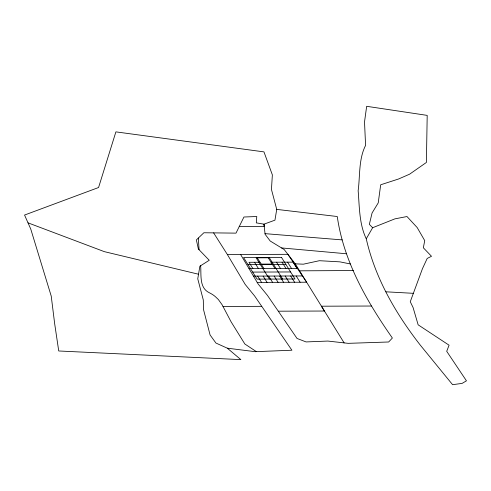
<?xml version="1.0" encoding="UTF-8"?>
<svg xmlns="http://www.w3.org/2000/svg" width="491" height="491" viewBox="0 0 491 491"><rect width="100%" height="100%" fill="white"/><g stroke="black" fill="none" stroke-linecap="round" stroke-linejoin="round"><path stroke-width="0.74" d="M276.734 209.393L274.948 220.164L263.98 224.16L256.308 222.871L256.768 216.513L243.941 217.01L235.999 233.133L203.857 232.759L196.375 239.927L198.382 249.023L209.24 260.273L199.88 266.214L197.756 278.82L203.292 299.958L203.538 309.649L210.087 334.979L215.936 343.049L227.321 348.187L240.866 359.621L58.73 350.979L54.648 323.563L51.23 296.104L30.73 228.972L24.55 215.052L98.568 187.519L115.894 131.87L263.962 151.885L272.358 174.882L271.455 189.458L276.734 209.393L337.268 216.519C343.614 261.243 366.863 301.56 392.377 338.035L388.639 341.988L348.174 343.344L327.859 341.061L306.053 341.926L297.03 338.452L267.435 295.392L258.149 284.007L240.602 254.485M366.261 238.792L372.638 227.726L394.905 218.857L406.984 216.537L417.197 227.579L424.733 240.627L423.334 247.777L431.503 256.284L427.201 258.432L422.456 268.687L410.261 301.738L413.066 307.483L418.148 324.827L449.087 345.204L446.706 351.31L466.45 380.826L462.123 383.385L452.598 384.692L420.394 345.253C395.807 313.731 375.118 278.096 366.261 238.792C359.154 224.013 359.486 206.76 358.148 190.698C360.167 175.637 358.528 159.323 365.58 145.391L364.518 121.952L366.66 106.308L427.201 115.385L426.391 162.453L409.604 174.182L398.594 178.982L380.691 184.782L378.23 202.887L372.074 212.984L369.349 224.35L372.638 227.726M239.246 226.554L264.219 226.351L263.98 224.16L265.085 234.25L270.222 241.026L284.185 249.545L295.275 263.845L324.434 311.03L278.299 311.196M299.59 270.829L353.385 270.541M213.616 232.875L227.37 254.528L287.886 254.32L306.63 282.221L257.161 282.399M260.015 262.262L248.992 262.298L252.914 268.577M271.032 262.225L293.072 262.145L296.994 268.417M261.163 264.103L272.186 264.066M247.967 264.557L285.891 264.422M248.974 268.589L297.362 268.417M252.675 272.088L290.598 271.953M253.442 276.12L302.419 275.948M223.031 306.464L261.734 306.329M371.423 306.028L321.452 306.206L344.123 342.89M295.275 263.845L303.352 264.189L319.389 260.703L339.895 261.856L350.359 263.962M385.883 291.807L413.391 293.323M265.017 233.648L342.178 239.896M281.558 247.937L346.523 253.773M227.321 348.187L255.228 351.685L291.906 350.224L254.608 295.969L245.193 284.424L227.37 254.528M198.53 274.23L104.374 251.656L28.012 222.846M256.376 351.636L244.837 343.995L231.101 321.838L222.092 304.745L218.366 299.528L215.5 296.803A21.009 10.219 13.2 0 0 209.448 292.808C199.051 287.971 201.384 275.003 200.659 265.717M287.56 262.163L291.488 268.442M296.196 275.967L300.118 282.245M282.055 262.182L285.977 268.46M290.684 275.991L294.606 282.264M276.543 262.206L280.465 268.479M285.173 276.01L289.095 282.282M282.65 279.035L269.363 257.787L256.142 257.836L269.424 279.084M268.264 257.793L274.954 268.497M279.661 276.028L283.589 282.3M274.156 276.046L278.078 282.325M257.241 257.83L263.937 268.534M268.645 276.065L272.566 282.343M254.504 262.28L258.426 268.559M263.133 276.089L267.055 282.362M257.622 276.108L261.55 282.38M199.064 249.729L198.352 238.037M281.49 257.382L243.567 257.517L257.075 279.127L294.999 278.992L281.49 257.382"/></g></svg>
